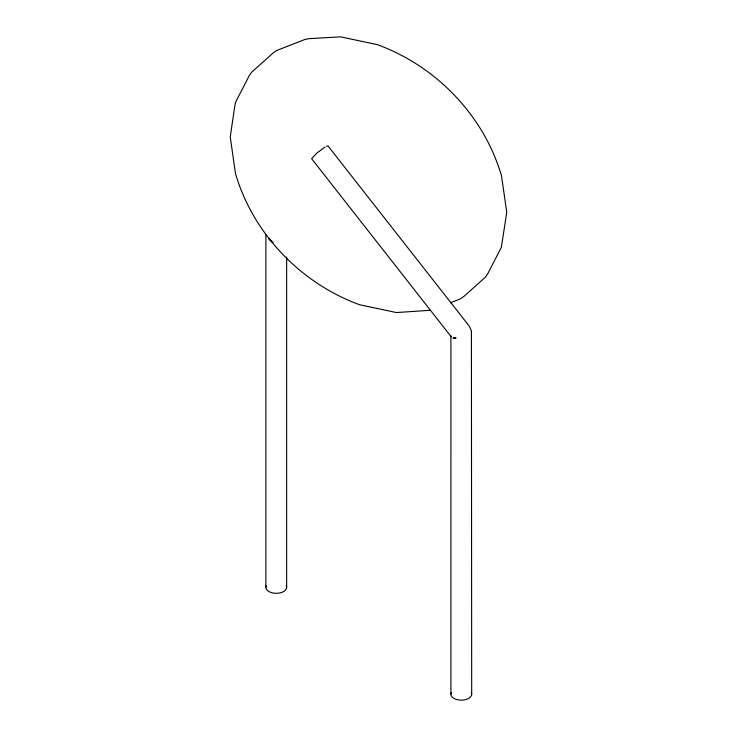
<?xml version="1.0" encoding="UTF-8"?>
<svg xmlns="http://www.w3.org/2000/svg" width="737" height="737" viewBox="0 0 737 737"><rect width="100%" height="100%" fill="white"/><g stroke="black" fill="none" stroke-linecap="round" stroke-linejoin="round"><path stroke-width="1.11" d="M450.924 335.86L450.915 694.153M324.98 147.096L316.873 153.047L311.622 158.704L451.274 336.855M326.445 146.276L327.956 145.88L469.349 326.251L471.413 330.83L471.689 694.153M450.5 302.75L460.118 299.001L463.886 296.421L485.324 277.232L487.922 273.427L501.326 247.383L506.752 212.431L501.519 175.857C483.905 115.589 436.166 66.1 377.362 44.653L340.614 36.85L308.775 38.674L304.667 39.558L276.882 50.402L273.114 52.981L251.676 72.171L249.078 75.975L235.674 102.019L234.744 106.266L230.248 136.981L235.481 173.545C253.095 233.813 300.834 283.303 359.638 304.75L396.386 312.552L430.279 310.286M453.006 338.458L456.12 338.007L453.522 337.463M271.75 240.806L268.977 239.028A10.521 8.291 35.1 0 0 273.169 242.445M286.656 257.02L286.656 587.325M265.882 234.882L265.882 587.325M286.297 585.777A10.382 5.997 0 0 1 276.264 593.322A10.382 5.997 0 0 1 266.241 585.777M471.33 692.605A10.382 5.997 0 0 1 461.307 700.15A10.382 5.997 0 0 1 451.274 692.605"/></g></svg>
